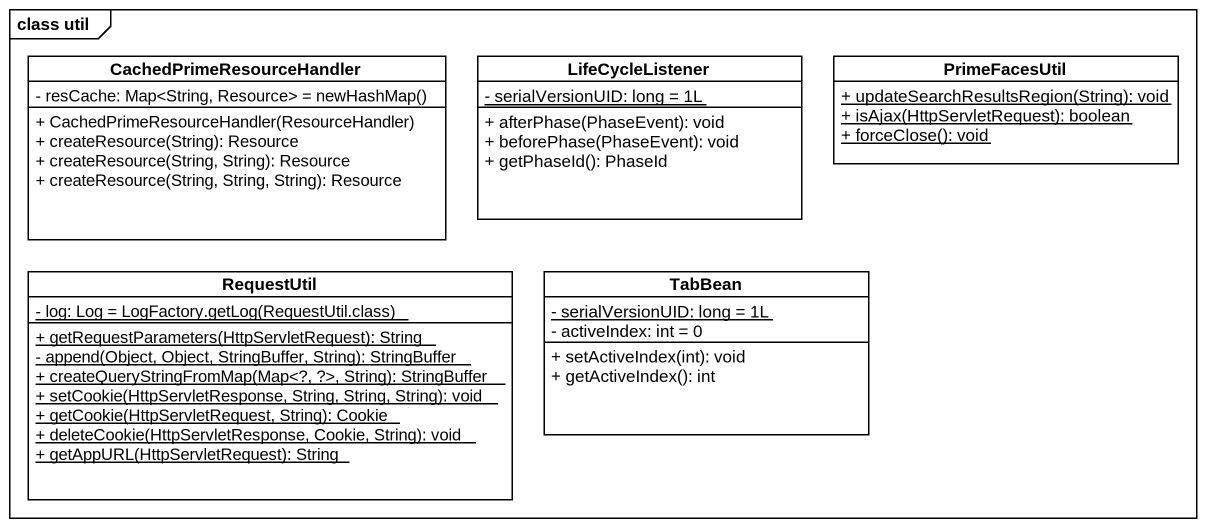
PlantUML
@startuml
mainframe class util
hide circle
hide empty members
skinparam classAttributeIconSize 0
class CachedPrimeResourceHandler {
  {field} - resCache: Map<String, Resource> = newHashMap()
  + CachedPrimeResourceHandler(ResourceHandler)
  + createResource(String): Resource
  + createResource(String, String): Resource
  + createResource(String, String, String): Resource
}
class LifeCycleListener {
  {static} - serialVersionUID: long = 1L
  + afterPhase(PhaseEvent): void
  + beforePhase(PhaseEvent): void
  + getPhaseId(): PhaseId
}
class PrimeFacesUtil {
  {static} + updateSearchResultsRegion(String): void
  {static} + isAjax(HttpServletRequest): boolean
  {static} + forceClose(): void
}
class RequestUtil {
  {static} {field} - log: Log = LogFactory.getLog(RequestUtil.class)
  {static} + getRequestParameters(HttpServletRequest): String
  {static} - append(Object, Object, StringBuffer, String): StringBuffer
  {static} + createQueryStringFromMap(Map<?, ?>, String): StringBuffer
  {static} + setCookie(HttpServletResponse, String, String, String): void
  {static} + getCookie(HttpServletRequest, String): Cookie
  {static} + deleteCookie(HttpServletResponse, Cookie, String): void
  {static} + getAppURL(HttpServletRequest): String
}
class TabBean {
  {static} - serialVersionUID: long = 1L
  - activeIndex: int = 0
  + setActiveIndex(int): void
  + getActiveIndex(): int
}
@enduml
